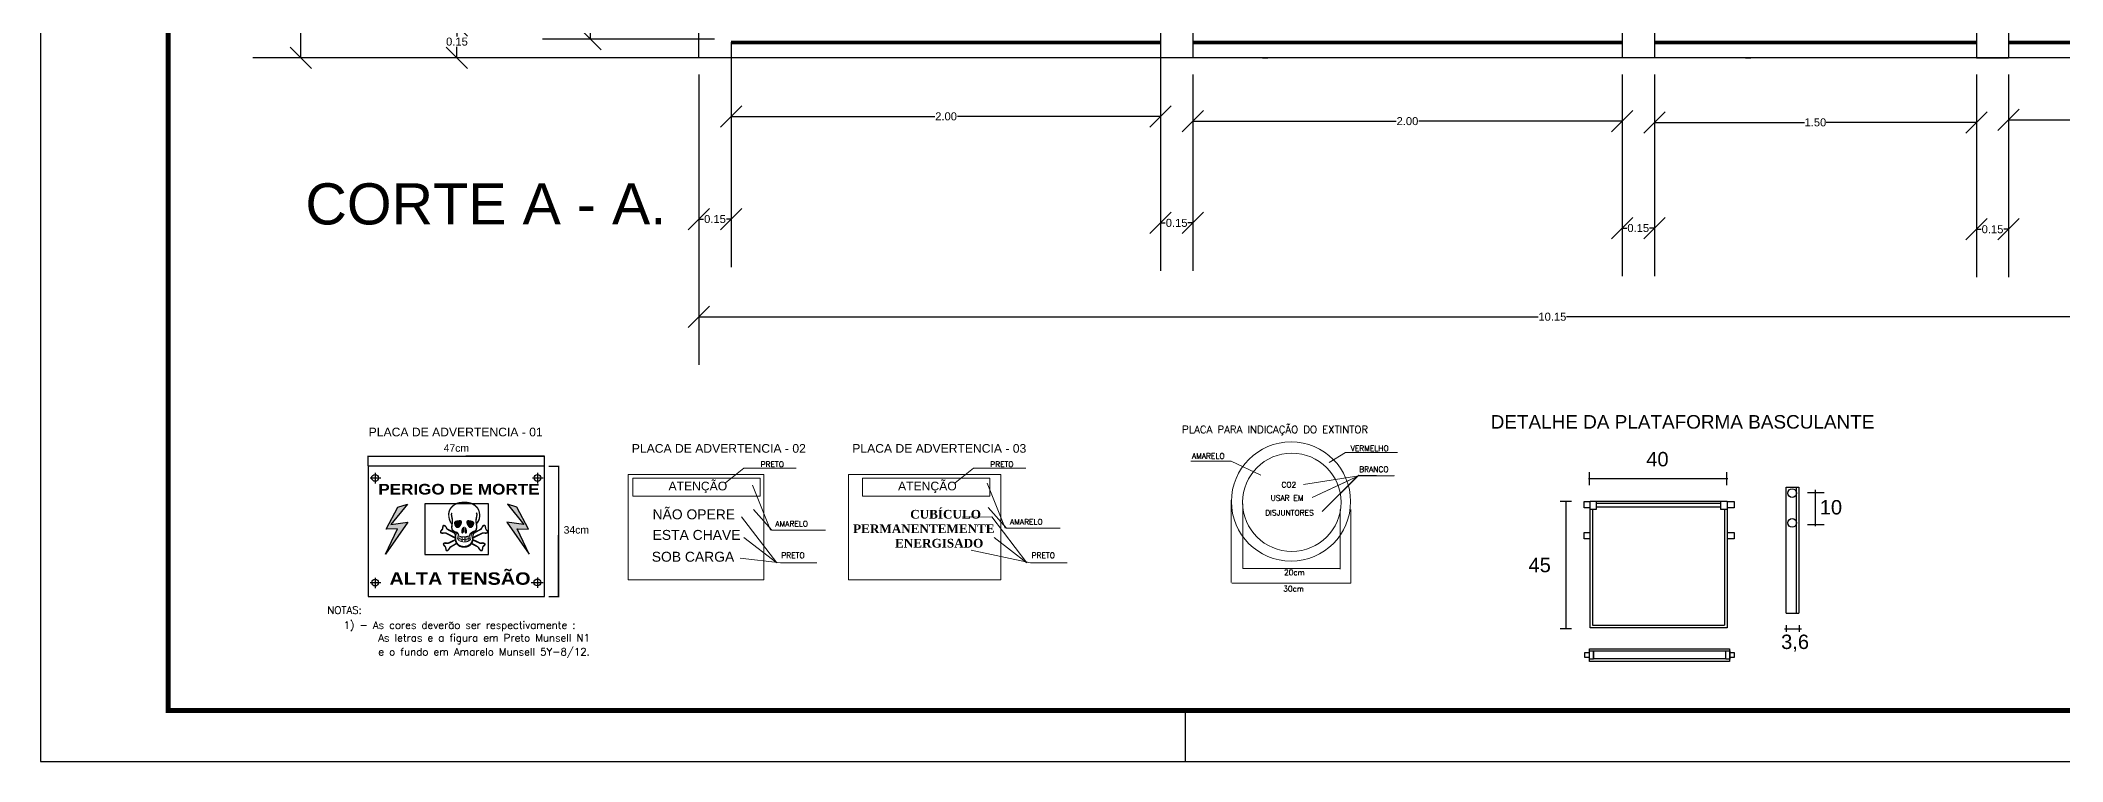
# Model space of a CAD drawing. Header units: metres. Extents: x 4188.7 to 4272.1, y 2012.8 to 2020.9.
# Drawn here: x 4200.79 to 4208.37, y 2012.8 to 2015.5 of the extents above; entities that cross this region are included whole.
import ezdxf

# ---------------------------------------------------------------- set-up
doc = ezdxf.new("R2010")
doc.units = ezdxf.units.M
doc.linetypes.add('ACAD_ISO03W100', pattern=[30, 12, -18])
doc.linetypes.add('DASHED', pattern=[0.75, 0.5, -0.25])
for name, color, linetype in [('A-PARED', 7, 'Continuous'), ('ARQ-FOLHA', 7, 'Continuous'), ('CONDUTOR', 5, 'Continuous'), ('COTA', 4, 'Continuous'), ('DESENHO', 7, 'Continuous'), ('E-TELAPROTEÇÃO', 2, 'Continuous'), ('FORMATO_LEGENDA', 7, 'Continuous'), ('PLANTA_BAIXA', 7, 'Continuous'), ('TRAÇADO', 1, 'DASHED')]:
    doc.layers.add(name, color=color, linetype=linetype)
doc.layers.add('TEXTO', color=7, linetype='Continuous', lineweight=18)
doc.styles.add('arial', font='arial.ttf')
doc.styles.add('FIGURA', font='wingding.ttf')
doc.styles.add('Jessé1', font='romans.shx')
doc.styles.add('REGUA_60_MM', font='romans.shx', dxfattribs={"height": 1.8})
doc.styles.get("Standard").update_dxf_attribs({"font": 'arial.ttf'})
doc.styles.add('STYLE3', font='', dxfattribs={"width": 0.5})
doc.styles.add('TEXTO', font='ROMANS.SHX')
doc.styles.get('STYLE3').set_extended_font_data('Arial Black')
doc.dimstyles.get("Standard").update_dxf_attribs({"dimtxt": 0.03, "dimasz": 0.08, "dimexe": 0.18, "dimexo": 0.0625, "dimgap": 0.0035, "dimtad": 0, "dimtih": 1, "dimtoh": 1, "dimdec": 4, "dimzin": 0, "dimdsep": 46, "dimtxsty": 'Standard', "dimblk": 'OBLIQUE', "dimcen": 0.05, "dimadec": 0, "dimazin": 0, "dimtfac": 1, "dimtdec": 4, "dimtofl": 0, "dimtmove": 0, "dimatfit": 3, "dimldrblk": 'OBLIQUE', "dimfxl": 1, "dimtolj": 1, "dimtzin": 0, "dimarcsym": 0})

# ---------------------------------------------------------------- blocks, each defined once
blk = doc.blocks.new('FOLHA A2')
at = {"layer": 'ARQ-FOLHA'}
for p, q in [((0, 0), (0, -420)), ((224, -420), (224, -410)), ((0, -420), (594, -420))]:
    blk.add_line(p, q, dxfattribs=at)
at = {"layer": 'ARQ-FOLHA', "const_width": 1}
blk.add_lwpolyline([(25, -410), (584, -410), (584, -10), (25, -10), (25, -410)], dxfattribs=at)
blk = doc.blocks.new('_OBLIQUE')
at = {"color": 0, "linetype": 'ByBlock'}
blk.add_line((-0.5, -0.5), (0.5, 0.5), dxfattribs=at)
blk = doc.blocks.new('*D27')
at = {"color": 0, "lineweight": -2, "transparency": 16777216}
for p, q in [((4203.3753, 2015.4976), (4203.3753, 2015.0395)), ((4204.9853, 2015.4976), (4204.9853, 2015.0395)), ((4203.3753, 2015.2195), (4204.1388, 2015.2195)), ((4204.9853, 2015.2195), (4204.2241, 2015.2195))]:
    blk.add_line(p, q, dxfattribs=at)
at = {"color": 0, "lineweight": -2, "transparency": 16777216, "xscale": 0.08, "yscale": 0.08, "zscale": 0.08, "rotation": 180}
blk.add_blockref('_OBLIQUE', (4203.3753, 2015.2195), dxfattribs=at)
at = {"color": 0, "lineweight": -2, "transparency": 16777216, "xscale": 0.08, "yscale": 0.08, "zscale": 0.08}
blk.add_blockref('_OBLIQUE', (4204.9853, 2015.2195), dxfattribs=at)
at = {"color": 0, "transparency": 16777216, "insert": (4204.1814, 2015.2195), "char_height": 0.03, "attachment_point": 5}
blk.add_mtext('\\A1;2.00', dxfattribs=at)
blk = doc.blocks.new('*D28')
at = {"color": 0, "lineweight": -2, "transparency": 16777216}
for p, q in [((4205.106, 2015.3769), (4205.106, 2015.0216)), ((4206.716, 2015.3769), (4206.716, 2015.0216)), ((4205.106, 2015.2016), (4205.8683, 2015.2016)), ((4206.716, 2015.2016), (4205.9537, 2015.2016))]:
    blk.add_line(p, q, dxfattribs=at)
at = {"color": 0, "lineweight": -2, "transparency": 16777216, "xscale": 0.08, "yscale": 0.08, "zscale": 0.08, "rotation": 180}
blk.add_blockref('_OBLIQUE', (4205.106, 2015.2016), dxfattribs=at)
at = {"color": 0, "lineweight": -2, "transparency": 16777216, "xscale": 0.08, "yscale": 0.08, "zscale": 0.08}
blk.add_blockref('_OBLIQUE', (4206.716, 2015.2016), dxfattribs=at)
at = {"color": 0, "transparency": 16777216, "insert": (4205.911, 2015.2016), "char_height": 0.03, "attachment_point": 5}
blk.add_mtext('\\A1;2.00', dxfattribs=at)
blk = doc.blocks.new('*D29')
at = {"color": 0, "lineweight": -2, "transparency": 16777216}
for p, q in [((4206.8367, 2015.3769), (4206.8367, 2015.017)), ((4208.0442, 2015.3769), (4208.0442, 2015.017)), ((4206.8367, 2015.197), (4207.3994, 2015.197)), ((4208.0442, 2015.197), (4207.4814, 2015.197))]:
    blk.add_line(p, q, dxfattribs=at)
at = {"color": 0, "lineweight": -2, "transparency": 16777216, "xscale": 0.08, "yscale": 0.08, "zscale": 0.08, "rotation": 180}
blk.add_blockref('_OBLIQUE', (4206.8367, 2015.197), dxfattribs=at)
at = {"color": 0, "lineweight": -2, "transparency": 16777216, "xscale": 0.08, "yscale": 0.08, "zscale": 0.08}
blk.add_blockref('_OBLIQUE', (4208.0442, 2015.197), dxfattribs=at)
at = {"color": 0, "transparency": 16777216, "insert": (4207.4404, 2015.197), "char_height": 0.03, "attachment_point": 5}
blk.add_mtext('\\A1;1.50', dxfattribs=at)
blk = doc.blocks.new('*D30')
at = {"color": 0, "lineweight": -2, "transparency": 16777216}
for p, q in [((4208.1649, 2015.3769), (4208.1649, 2015.0265)), ((4209.5334, 2015.3769), (4209.5334, 2015.0265)), ((4208.1649, 2015.2065), (4208.8081, 2015.2065)), ((4209.5334, 2015.2065), (4208.8901, 2015.2065))]:
    blk.add_line(p, q, dxfattribs=at)
at = {"color": 0, "lineweight": -2, "transparency": 16777216, "xscale": 0.08, "yscale": 0.08, "zscale": 0.08, "rotation": 180}
blk.add_blockref('_OBLIQUE', (4208.1649, 2015.2065), dxfattribs=at)
at = {"color": 0, "lineweight": -2, "transparency": 16777216, "xscale": 0.08, "yscale": 0.08, "zscale": 0.08}
blk.add_blockref('_OBLIQUE', (4209.5334, 2015.2065), dxfattribs=at)
at = {"color": 0, "transparency": 16777216, "insert": (4208.8491, 2015.2065), "char_height": 0.03, "attachment_point": 5}
blk.add_mtext('\\A1;1.70', dxfattribs=at)
blk = doc.blocks.new('*D31')
at = {"color": 0, "lineweight": -2, "transparency": 16777216}
for p, q in [((4203.2546, 2015.3769), (4203.2546, 2014.6545)), ((4203.3753, 2015.3769), (4203.3753, 2014.6545)), ((4203.2546, 2014.8345), (4203.2724, 2014.8345)), ((4203.3753, 2014.8345), (4203.3576, 2014.8345))]:
    blk.add_line(p, q, dxfattribs=at)
at = {"color": 0, "lineweight": -2, "transparency": 16777216, "xscale": 0.08, "yscale": 0.08, "zscale": 0.08, "rotation": 180}
blk.add_blockref('_OBLIQUE', (4203.2546, 2014.8345), dxfattribs=at)
at = {"color": 0, "lineweight": -2, "transparency": 16777216, "xscale": 0.08, "yscale": 0.08, "zscale": 0.08}
blk.add_blockref('_OBLIQUE', (4203.3753, 2014.8345), dxfattribs=at)
at = {"color": 0, "transparency": 16777216, "insert": (4203.315, 2014.8345), "char_height": 0.03, "attachment_point": 5}
blk.add_mtext('\\A1;0.15', dxfattribs=at)
blk = doc.blocks.new('*D32')
at = {"color": 0, "lineweight": -2, "transparency": 16777216}
for p, q in [((4204.9853, 2015.3769), (4204.9853, 2014.6401)), ((4205.106, 2015.3769), (4205.106, 2014.6401)), ((4204.9853, 2014.8201), (4205.0031, 2014.8201)), ((4205.106, 2014.8201), (4205.0882, 2014.8201))]:
    blk.add_line(p, q, dxfattribs=at)
at = {"color": 0, "lineweight": -2, "transparency": 16777216, "xscale": 0.08, "yscale": 0.08, "zscale": 0.08, "rotation": 180}
blk.add_blockref('_OBLIQUE', (4204.9853, 2014.8201), dxfattribs=at)
at = {"color": 0, "lineweight": -2, "transparency": 16777216, "xscale": 0.08, "yscale": 0.08, "zscale": 0.08}
blk.add_blockref('_OBLIQUE', (4205.106, 2014.8201), dxfattribs=at)
at = {"color": 0, "transparency": 16777216, "insert": (4205.0457, 2014.8201), "char_height": 0.03, "attachment_point": 5}
blk.add_mtext('\\A1;0.15', dxfattribs=at)
blk = doc.blocks.new('*D33')
at = {"color": 0, "lineweight": -2, "transparency": 16777216}
for p, q in [((4206.716, 2015.3769), (4206.716, 2014.6208)), ((4206.8367, 2015.3769), (4206.8367, 2014.6208)), ((4206.716, 2014.8008), (4206.7338, 2014.8008)), ((4206.8367, 2014.8008), (4206.8189, 2014.8008))]:
    blk.add_line(p, q, dxfattribs=at)
at = {"color": 0, "lineweight": -2, "transparency": 16777216, "xscale": 0.08, "yscale": 0.08, "zscale": 0.08, "rotation": 180}
blk.add_blockref('_OBLIQUE', (4206.716, 2014.8008), dxfattribs=at)
at = {"color": 0, "lineweight": -2, "transparency": 16777216, "xscale": 0.08, "yscale": 0.08, "zscale": 0.08}
blk.add_blockref('_OBLIQUE', (4206.8367, 2014.8008), dxfattribs=at)
at = {"color": 0, "transparency": 16777216, "insert": (4206.7763, 2014.8008), "char_height": 0.03, "attachment_point": 5}
blk.add_mtext('\\A1;0.15', dxfattribs=at)
blk = doc.blocks.new('*D34')
at = {"color": 0, "lineweight": -2, "transparency": 16777216}
for p, q in [((4208.0442, 2015.3769), (4208.0442, 2014.6162)), ((4208.1649, 2015.3769), (4208.1649, 2014.6162)), ((4208.0442, 2014.7962), (4208.062, 2014.7962)), ((4208.1649, 2014.7962), (4208.1471, 2014.7962))]:
    blk.add_line(p, q, dxfattribs=at)
at = {"color": 0, "lineweight": -2, "transparency": 16777216, "xscale": 0.08, "yscale": 0.08, "zscale": 0.08, "rotation": 180}
blk.add_blockref('_OBLIQUE', (4208.0442, 2014.7962), dxfattribs=at)
at = {"color": 0, "lineweight": -2, "transparency": 16777216, "xscale": 0.08, "yscale": 0.08, "zscale": 0.08}
blk.add_blockref('_OBLIQUE', (4208.1649, 2014.7962), dxfattribs=at)
at = {"color": 0, "transparency": 16777216, "insert": (4208.1045, 2014.7962), "char_height": 0.03, "attachment_point": 5}
blk.add_mtext('\\A1;0.15', dxfattribs=at)
blk = doc.blocks.new('*D36')
at = {"color": 0, "lineweight": -2, "transparency": 16777216}
for p, q in [((4203.2546, 2015.3769), (4203.2546, 2014.2883)), ((4209.6541, 2015.3769), (4209.6541, 2014.2883)), ((4203.2546, 2014.4683), (4206.4015, 2014.4683)), ((4209.6541, 2014.4683), (4206.5072, 2014.4683))]:
    blk.add_line(p, q, dxfattribs=at)
at = {"color": 0, "lineweight": -2, "transparency": 16777216, "xscale": 0.08, "yscale": 0.08, "zscale": 0.08, "rotation": 180}
blk.add_blockref('_OBLIQUE', (4203.2546, 2014.4683), dxfattribs=at)
at = {"color": 0, "lineweight": -2, "transparency": 16777216, "xscale": 0.08, "yscale": 0.08, "zscale": 0.08}
blk.add_blockref('_OBLIQUE', (4209.6541, 2014.4683), dxfattribs=at)
at = {"color": 0, "transparency": 16777216, "insert": (4206.4544, 2014.4683), "char_height": 0.03, "attachment_point": 5}
blk.add_mtext('\\A1;10.15', dxfattribs=at)
blk = doc.blocks.new('*D37')
at = {"color": 0, "lineweight": -2, "transparency": 16777216}
for p, q in [((4203.3127, 2017.8059), (4202.6678, 2017.8059)), ((4202.8478, 2017.8059), (4202.8478, 2016.6766)), ((4202.8478, 2015.5096), (4202.8478, 2016.6389)), ((4203.3128, 2015.5096), (4202.6678, 2015.5096))]:
    blk.add_line(p, q, dxfattribs=at)
at = {"color": 0, "lineweight": -2, "transparency": 16777216, "xscale": 0.08, "yscale": 0.08, "zscale": 0.08}
for p, rotation in [((4202.8478, 2017.8059), 90), ((4202.8478, 2015.5096), 270)]:
    blk.add_blockref('_OBLIQUE', p, dxfattribs=dict(at, rotation=rotation))
at = {"color": 0, "transparency": 16777216, "insert": (4202.8478, 2016.6577), "char_height": 0.03, "attachment_point": 5}
blk.add_mtext('\\A1;3.00', dxfattribs=at)
blk = doc.blocks.new('*D39')
at = {"color": 0, "lineweight": -2, "transparency": 16777216}
for p, q in [((4203.1921, 2019.7056), (4201.5828, 2019.7056)), ((4201.7628, 2019.7056), (4201.7628, 2017.5913)), ((4201.7628, 2015.4394), (4201.7628, 2017.5537)), ((4203.1921, 2015.4394), (4201.5828, 2015.4394))]:
    blk.add_line(p, q, dxfattribs=at)
at = {"color": 0, "lineweight": -2, "transparency": 16777216, "xscale": 0.08, "yscale": 0.08, "zscale": 0.08}
for p, rotation in [((4201.7628, 2019.7056), 90), ((4201.7628, 2015.4394), 270)]:
    blk.add_blockref('_OBLIQUE', p, dxfattribs=dict(at, rotation=rotation))
at = {"color": 0, "transparency": 16777216, "insert": (4201.7628, 2017.5725), "char_height": 0.03, "attachment_point": 5}
blk.add_mtext('\\A1;5.30', dxfattribs=at)
blk = doc.blocks.new('*D41')
at = {"color": 0, "lineweight": -2, "transparency": 16777216}
for p, q in [((4203.3128, 2015.5601), (4202.1677, 2015.5601)), ((4202.3477, 2015.5601), (4202.3477, 2015.5185)), ((4202.3477, 2015.4394), (4202.3477, 2015.4809)), ((4203.3128, 2015.4394), (4202.1677, 2015.4394))]:
    blk.add_line(p, q, dxfattribs=at)
at = {"color": 0, "lineweight": -2, "transparency": 16777216, "xscale": 0.08, "yscale": 0.08, "zscale": 0.08}
for p, rotation in [((4202.3477, 2015.5601), 90), ((4202.3477, 2015.4394), 270)]:
    blk.add_blockref('_OBLIQUE', p, dxfattribs=dict(at, rotation=rotation))
at = {"color": 0, "transparency": 16777216, "insert": (4202.3477, 2015.4997), "char_height": 0.03, "attachment_point": 5}
blk.add_mtext('\\A1;0.15', dxfattribs=at)

msp = doc.modelspace()

# ---------------------------------------------------------------- hatches: boundary and pattern name
at = {"layer": 'DESENHO', "ltscale": 100}
h = msp.add_hatch(color=256, dxfattribs=at)
h.paths.add_polyline_path([(4202.61852, 2013.57784), (4202.57355, 2013.67367), (4202.61653, 2013.67167), (4202.57255, 2013.75452), (4202.53657, 2013.7655), (4202.59854, 2013.68964), (4202.53457, 2013.69763)])
h.paths.add_polyline_path([(4202.10014, 2013.68964), (4202.1621, 2013.7655), (4202.12612, 2013.75452), (4202.08215, 2013.67167), (4202.12512, 2013.67367), (4202.08015, 2013.57784), (4202.1641, 2013.69763)])

# ---------------------------------------------------------------- linework, layer by layer
for p, q in [((4206.58944, 2013.86126), (4207.11202, 2013.86126)), ((4206.59191, 2013.88595), (4206.59191, 2013.83658)), ((4207.10708, 2013.88595), (4207.10708, 2013.83658)), ((4206.526, 2013.77559), (4206.48365, 2013.77559)), ((4206.50483, 2013.77559), (4206.50483, 2013.29859)), ((4206.59562, 2013.77564), (4206.59562, 2013.77704)), ((4206.61906, 2013.77704), (4207.08653, 2013.77704)), ((4207.10932, 2013.77704), (4207.10932, 2013.77564)), ((4207.3313, 2013.82975), (4207.37891, 2013.82975)), ((4207.41063, 2013.80937), (4207.47387, 2013.80937)), ((4207.43919, 2013.81956), (4207.43919, 2013.68298)), ((4206.59562, 2013.3025), (4206.59562, 2013.75234)), ((4207.10932, 2013.75234), (4207.10932, 2013.3025)), ((4207.41063, 2013.68909), (4207.47387, 2013.68909)), ((4207.3313, 2013.35682), (4207.37891, 2013.35682)), ((4206.526, 2013.29859), (4206.48365, 2013.29859)), ((4207.10932, 2013.3025), (4206.59562, 2013.3025)), ((4207.32494, 2013.2977), (4207.38819, 2013.2977)), ((4207.33106, 2013.31197), (4207.33106, 2013.28751)), ((4207.38002, 2013.31197), (4207.38002, 2013.28751))]:
    msp.add_line(p, q)
at = {"linetype": 'DASHED'}
for p, q in [((4206.60499, 2013.74539), (4206.60499, 2013.31159)), ((4206.61906, 2013.76935), (4207.08653, 2013.76935)), ((4206.61906, 2013.75589), (4207.08653, 2013.75589)), ((4207.09969, 2013.74539), (4207.09969, 2013.31159)), ((4206.60499, 2013.31159), (4207.09969, 2013.31159))]:
    msp.add_line(p, q, dxfattribs=at)
for points in [[(4206.59562, 2013.75234), (4206.57343, 2013.75234), (4206.57343, 2013.77564), (4206.59562, 2013.77564)], [(4207.10932, 2013.77564), (4207.13606, 2013.77564), (4207.13606, 2013.75234), (4207.10932, 2013.75234)], [(4207.3313, 2013.35682), (4207.3313, 2013.82975)], [(4207.37891, 2013.82975), (4207.37891, 2013.35682)], [(4206.59562, 2013.63583), (4206.57343, 2013.63583), (4206.57343, 2013.65913), (4206.59562, 2013.65913)], [(4207.10932, 2013.65913), (4207.13606, 2013.65913), (4207.13606, 2013.63583), (4207.10932, 2013.63583)]]:
    msp.add_lwpolyline(points)
for points in [[(4206.59562, 2013.77704), (4206.6188, 2013.77704), (4206.6188, 2013.74539), (4206.59562, 2013.74539)], [(4207.08614, 2013.77704), (4207.10932, 2013.77704), (4207.10932, 2013.74539), (4207.08614, 2013.74539)], [(4206.59416, 2013.20817), (4206.5748, 2013.20817), (4206.5748, 2013.19181), (4206.59416, 2013.19181)], [(4206.59416, 2013.22305), (4207.11827, 2013.22305), (4207.11827, 2013.17544), (4206.59416, 2013.17544)], [(4206.59416, 2013.21561), (4206.60905, 2013.21561), (4206.60905, 2013.18437), (4206.59416, 2013.18437)], [(4206.60905, 2013.21561), (4207.10338, 2013.21561), (4207.10338, 2013.18586), (4206.60905, 2013.18586)], [(4207.10487, 2013.21561), (4207.11976, 2013.21561), (4207.11976, 2013.18437), (4207.10487, 2013.18437)], [(4207.13763, 2013.20817), (4207.11827, 2013.20817), (4207.11827, 2013.19181), (4207.13763, 2013.19181)]]:
    msp.add_lwpolyline(points, close=True)
msp.add_lwpolyline([(4207.3687, 2013.82975), (4207.3687, 2013.35682)], dxfattribs=at)
for centre in [(4207.3535, 2013.80733), (4207.3535, 2013.69521)]:
    msp.add_circle(centre, 0.01631)
at = {"layer": 'A-PARED'}
for p, q in [((4203.2546, 2015.43936), (4203.2546, 2019.70563)), ((4204.98529, 2017.81402), (4204.98529, 2015.43936)), ((4205.10603, 2017.81402), (4205.10603, 2015.43936)), ((4206.71597, 2017.81402), (4206.71597, 2015.43936)), ((4206.83672, 2017.81402), (4206.83672, 2015.43936)), ((4208.04417, 2016.1598), (4208.04417, 2015.43936)), ((4208.16492, 2016.12214), (4208.16492, 2015.43936)), ((4206.83672, 2015.43936), (4203.2546, 2015.43936)), ((4206.71597, 2015.43936), (4204.70355, 2015.43936)), ((4206.83672, 2015.43936), (4206.71597, 2015.43936)), ((4208.16492, 2015.43936), (4206.83672, 2015.43936)), ((4208.04417, 2015.43936), (4208.16492, 2015.43936)), ((4209.65411, 2015.43936), (4208.16492, 2015.43936))]:
    msp.add_line(p, q, dxfattribs=at)
at = {"layer": 'COTA'}
for p, q in [((4202.01442, 2013.90877), (4202.01442, 2013.94684)), ((4202.01609, 2013.94516), (4202.67649, 2013.94516)), ((4202.67481, 2013.94516), (4202.38119, 2013.94516)), ((4202.67649, 2013.90877), (4202.67649, 2013.94684)), ((4202.69242, 2013.90819), (4202.73039, 2013.90819)), ((4202.72872, 2013.90651), (4202.72872, 2013.41991)), ((4202.72872, 2013.42159), (4202.72872, 2013.64925)), ((4202.69242, 2013.41991), (4202.73039, 2013.41991))]:
    msp.add_line(p, q, dxfattribs=at)
at = {"layer": 'COTA', "lineweight": 20}
for points in [[(4202.01609, 2013.94544), (4202.01609, 2013.94488), (4202.01442, 2013.94516)], [(4202.67481, 2013.94544), (4202.67481, 2013.94488), (4202.67649, 2013.94516)], [(4202.72844, 2013.90651), (4202.729, 2013.90651), (4202.72872, 2013.90819)], [(4202.72844, 2013.42159), (4202.729, 2013.42159), (4202.72872, 2013.41991)]]:
    msp.add_solid(points, dxfattribs=at)
at = {"layer": 'DESENHO', "ltscale": 100}
msp.add_lwpolyline([(4202.01442, 2013.90819), (4202.01442, 2013.41991), (4202.67649, 2013.41991), (4202.67649, 2013.90819)], close=True, dxfattribs=at)
msp.add_lwpolyline([(4202.53657, 2013.7655), (4202.59854, 2013.68964), (4202.53457, 2013.69763), (4202.61852, 2013.57784), (4202.57355, 2013.67367), (4202.61653, 2013.67167), (4202.57255, 2013.75452), (4202.53657, 2013.7655)], dxfattribs=at)
for centre in [(4202.04077, 2013.86405), (4202.64963, 2013.86405), (4202.04117, 2013.47166), (4202.64911, 2013.47223)]:
    msp.add_circle(centre, 0.01275, dxfattribs=at)
at = {"layer": 'E-TELAPROTEÇÃO'}
for p, q in [((4205.36728, 2015.43936), (4205.3874, 2015.43936)), ((4207.17846, 2015.43936), (4207.19859, 2015.43936))]:
    msp.add_line(p, q, dxfattribs=at)
at = {"layer": 'FORMATO_LEGENDA', "color": 5, "linetype": 'ACAD_ISO03W100', "lineweight": 60}
for p, q in [((4204.5828, 2015.49892), (4203.37535, 2015.49892)), ((4204.98529, 2015.49892), (4204.42584, 2015.49892)), ((4206.71597, 2015.49892), (4205.10603, 2015.49892)), ((4208.04417, 2015.49892), (4206.83672, 2015.49892)), ((4209.53337, 2015.49892), (4208.16492, 2015.49892))]:
    msp.add_line(p, q, dxfattribs=at)
at = {"layer": 'FORMATO_LEGENDA', "color": 5}
for p, q in [((4204.70355, 2015.49138), (4203.37535, 2015.49138)), ((4204.98529, 2015.49138), (4204.42584, 2015.49138)), ((4206.71597, 2015.49138), (4205.10603, 2015.49138)), ((4208.04417, 2015.49138), (4206.83672, 2015.49138)), ((4209.53337, 2015.49138), (4208.16492, 2015.49138))]:
    msp.add_line(p, q, dxfattribs=at)
at = {"layer": 'FORMATO_LEGENDA', "color": 7, "lineweight": 20}
for p, q in [((4205.0986, 2013.92728), (4205.2502, 2013.92728)), ((4205.2502, 2013.92728), (4205.36098, 2013.87487)), ((4205.67875, 2013.95931), (4205.61753, 2013.92145)), ((4205.67875, 2013.95931), (4205.87407, 2013.95931)), ((4203.42326, 2013.90047), (4203.35484, 2013.84581)), ((4203.61939, 2013.90047), (4203.42326, 2013.90047)), ((4204.28373, 2013.90047), (4204.21531, 2013.84581)), ((4204.47986, 2013.90047), (4204.28373, 2013.90047)), ((4205.52132, 2013.83993), (4205.72831, 2013.87195)), ((4205.72831, 2013.87195), (4205.55339, 2013.79043)), ((4205.55339, 2013.79043), (4205.72248, 2013.86904)), ((4205.59129, 2013.73802), (4205.72831, 2013.87487)), ((4205.72248, 2013.86904), (4205.59129, 2013.73802)), ((4205.72831, 2013.87487), (4205.86241, 2013.87195)), ((4205.72831, 2013.87195), (4205.8595, 2013.87195)), ((4203.52361, 2013.66814), (4203.45519, 2013.8367)), ((4204.40352, 2013.67543), (4204.3351, 2013.84398)), ((4205.25006, 2013.78087), (4205.25006, 2013.47224)), ((4203.54641, 2013.54515), (4203.41414, 2013.71825)), ((4203.52817, 2013.66814), (4203.45975, 2013.74559)), ((4204.35239, 2013.71825), (4204.24128, 2013.71743)), ((4204.40808, 2013.67543), (4204.33966, 2013.75287)), ((4204.48466, 2013.54515), (4204.35239, 2013.71825)), ((4205.29379, 2013.76631), (4205.29379, 2013.52465)), ((4205.65821, 2013.74593), (4205.65821, 2013.52173)), ((4205.69902, 2013.74593), (4205.69902, 2013.46932)), ((4203.54641, 2013.54515), (4203.42326, 2013.64081)), ((4203.72886, 2013.66814), (4203.52817, 2013.66814)), ((4204.48466, 2013.54515), (4204.36151, 2013.64081)), ((4204.60877, 2013.67543), (4204.40808, 2013.67543)), ((4203.5601, 2013.54515), (4203.40958, 2013.56337)), ((4203.69693, 2013.54515), (4203.5601, 2013.54515)), ((4204.49834, 2013.54515), (4204.27531, 2013.5936)), ((4204.63518, 2013.54515), (4204.49834, 2013.54515)), ((4205.25298, 2013.46932), (4205.69902, 2013.46932)), ((4205.29379, 2013.52465), (4205.65821, 2013.52465))]:
    msp.add_line(p, q, dxfattribs=at)
for points in [[(4202.989, 2013.87702), (4203.49861, 2013.87702), (4203.49861, 2013.48166), (4202.989, 2013.48166)], [(4203.0072, 2013.86338), (4203.48496, 2013.86338), (4203.48496, 2013.79522), (4203.0072, 2013.79522)], [(4203.81544, 2013.87702), (4204.38712, 2013.87702), (4204.38712, 2013.48166), (4203.81544, 2013.48166)], [(4203.86767, 2013.86338), (4204.34542, 2013.86338), (4204.34542, 2013.79522), (4203.86767, 2013.79522)]]:
    msp.add_lwpolyline(points, close=True, dxfattribs=at)
for centre, radius in [((4205.47467, 2013.77551), 0.22342), ((4205.47759, 2013.7726), 0.1844)]:
    msp.add_circle(centre, radius, dxfattribs=at)
at = {"layer": 'TRAÇADO', "ltscale": 100}
for points in [[(4202.02191, 2013.86405), (4202.06207, 2013.86405)], [(4202.04077, 2013.88333), (4202.04077, 2013.84347)], [(4202.63077, 2013.86405), (4202.67093, 2013.86405)], [(4202.64963, 2013.88333), (4202.64963, 2013.84347)], [(4202.0223, 2013.47166), (4202.06246, 2013.47166)], [(4202.04117, 2013.48885), (4202.04117, 2013.47186)], [(4202.62637, 2013.47223), (4202.6704, 2013.47223)], [(4202.64911, 2013.49126), (4202.64911, 2013.47426)], [(4202.04117, 2013.46808), (4202.04117, 2013.45108)], [(4202.64911, 2013.46866), (4202.64911, 2013.45166)]]:
    msp.add_lwpolyline(points, dxfattribs=at)
at = {"layer": 'TRAÇADO', "color": 7, "linetype": 'Continuous', "ltscale": 100}
msp.add_lwpolyline([(4202.1621, 2013.7655), (4202.10014, 2013.68964), (4202.1641, 2013.69763), (4202.08015, 2013.57784), (4202.12512, 2013.67367), (4202.08215, 2013.67167), (4202.12612, 2013.75452), (4202.1621, 2013.7655)], dxfattribs=at)
at = {"layer": 'TRAÇADO', "ltscale": 100}
msp.add_lwpolyline([(4202.22755, 2013.7665), (4202.22755, 2013.57685), (4202.46641, 2013.57685), (4202.46641, 2013.7665)], close=True, dxfattribs=at)

# ---------------------------------------------------------------- block references
at = {"layer": 'ARQ-FOLHA', "xscale": 0.01916579205580684, "yscale": 0.01916579205580684, "zscale": 0.01916579205580684}
msp.add_blockref('FOLHA A2', (4200.78621, 2020.85025), dxfattribs=at)

# ---------------------------------------------------------------- texts
at = {"color": 0, "attachment_point": 7, "style": 'Jessé1'}
for s, insert, char_height, width in [('{\\fArial|b0|i0|c0|p34;DETALHE DA PLATAFORMA BASCULANTE}', (4206.22306, 2014.04815), 0.0507732, 1.5042626), ('{\\fArial|b0|i0|c0|p34;40}', (4206.80619, 2013.90669), 0.0539387, 0.05108), ('{\\fArial|b0|i0|c0|p34;10}', (4207.45674, 2013.72628), 0.0539387, 0.05108), ('{\\fArial|b0|i0|c0|p34;45}', (4206.36482, 2013.50979), 0.0539387, 0.05108), ('{\\fArial|b0|i0|c0|p34;3,6}', (4207.31188, 2013.21258), 0.0539387, 0.05108)]:
    msp.add_mtext(s, dxfattribs=dict(at, insert=insert, char_height=char_height, width=width))
at = {"layer": 'CONDUTOR', "color": 0, "lineweight": 20, "insert": (4203.83292, 2013.74414), "char_height": 0.0325756, "width": 0.527467, "attachment_point": 1, "style": 'arial'}
msp.add_mtext('\\pi0.21402;{\\fDutch801 XBd BT|b1|i0|c0|p18;CUBÍCULO\\P\\pi0;PERMANENTEMENTE\\P\\pi0.15719;ENERGISADO}', dxfattribs=at)
at = {"layer": 'COTA', "lineweight": 20, "char_height": 0.027922, "attachment_point": 5}
for s, insert in [('47cm', (4202.34545, 2013.97583)), ('34cm', (4202.79526, 2013.66916))]:
    msp.add_mtext(s, dxfattribs=dict(at, insert=insert))
at = {"layer": 'DESENHO', "ltscale": 100}
for s, height, style, p in [('PERIGO DE MORTE', 0.0400215, 'STYLE3', (4202.05281, 2013.80172)), ('N', 0.18615, 'FIGURA', (4202.26934, 2013.58845)), ('ALTA TENSÃO', 0.0465366, 'STYLE3', (4202.09463, 2013.4634))]:
    msp.add_text(s, height=height, dxfattribs=dict(at, style=style)).set_placement(p)
at = {"layer": 'PLANTA_BAIXA', "color": 1, "lineweight": 20}
for s, height, style, p in [('PLACA DE ADVERTENCIA - 01', 0.0325756, 'arial', (4202.01684, 2014.01983)), ('PLACA DE ADVERTENCIA - 02', 0.0325756, 'arial', (4203.0033, 2013.95844)), ('PRETO', 0.020579, 'REGUA_60_MM', (4203.48636, 2013.90503)), ('PLACA DE ADVERTENCIA - 03', 0.0325756, 'arial', (4203.82973, 2013.95844)), ('PRETO', 0.020579, 'REGUA_60_MM', (4204.34682, 2013.90503)), ('AMARELO', 0.020579, 'REGUA_60_MM', (4203.54109, 2013.68181)), ('AMARELO', 0.020579, 'REGUA_60_MM', (4204.421, 2013.68909)), ('PRETO', 0.020579, 'REGUA_60_MM', (4203.5639, 2013.56337)), ('PRETO', 0.020579, 'REGUA_60_MM', (4204.50215, 2013.56337))]:
    msp.add_text(s, height=height, dxfattribs=dict(at, style=style)).set_placement(p)
at = {"layer": 'PLANTA_BAIXA', "color": 1, "style": 'REGUA_60_MM'}
for s, height, p in [('PLACA PARA INDICAÇÃO DO EXTINTOR', 0.027922, (4205.06596, 2014.03174)), ('AMARELO', 0.020579, (4205.1031, 2013.93565)), ('VERMELHO', 0.020579, (4205.69782, 2013.96477)), ('CO2', 0.020579, (4205.43868, 2013.82792)), ('BRANCO', 0.020579, (4205.72989, 2013.88615)), ('USAR EM', 0.020579, (4205.39787, 2013.77842)), ('DISJUNTORES', 0.0205789, (4205.37746, 2013.7231)), ('20cm', 0.020579, (4205.44828, 2013.49945)), ('30cm', 0.020579, (4205.44536, 2013.4383))]:
    msp.add_text(s, height=height, dxfattribs=at).set_placement(p)
at = {"layer": 'PLANTA_BAIXA', "color": 0, "lineweight": 20, "style": 'arial'}
for s, height, p in [('ATENÇÃO', 0.032576, (4203.1409, 2013.81732)), ('ATENÇÃO', 0.032576, (4204.00137, 2013.81732)), ('NÃO OPERE', 0.037229, (4203.08103, 2013.70887)), ('ESTA CHAVE', 0.037229, (4203.08116, 2013.63181)), ('SOB CARGA', 0.037229, (4203.07804, 2013.54991))]:
    msp.add_text(s, height=height, dxfattribs=at).set_placement(p)
at = {"layer": 'TEXTO', "color": 7, "style": 'arial'}
msp.add_text('CORTE A - A.', height=0.1542814, dxfattribs=at).set_placement((4201.77941, 2014.81436))
at = {"layer": 'TEXTO', "ltscale": 0.1, "style": 'TEXTO'}
for s, p in [('NOTAS:', (4201.86176, 2013.3545)), ('1) - As cores deverão ser respectivamente :', (4201.92244, 2013.2983)), ('As letras e a figura em Preto Munsell N1 ', (4202.0527, 2013.25057))]:
    msp.add_text(s, height=0.027922, dxfattribs=at).set_placement(p)
at = {"layer": 'TEXTO', "lineweight": 20, "ltscale": 0.1, "style": 'TEXTO'}
msp.add_text('e o fundo em Amarelo Munsell 5Y-8/12.', height=0.027922, dxfattribs=at).set_placement((4202.0527, 2013.19821))

# ---------------------------------------------------------------- dimensions: what is measured, and where the dimension line sits
for base, p1, p2, text, picture, middle in [((4201.76277, 2015.43936), (4203.2546, 2019.70563), (4203.2546, 2015.43936), '5.30', '*D39', (4201.76277, 2017.57249)), ((4202.84775, 2015.50959), (4203.37521, 2017.80588), (4203.37534, 2015.50959), '3.00', '*D37', (4202.84775, 2016.65773)), ((4202.34774, 2015.43936), (4203.37535, 2015.5601), (4203.37535, 2015.43936), '0.15', '*D41', (4202.34774, 2015.49973))]:
    dim = msp.add_linear_dim(base=base, p1=p1, p2=p2, angle=90, text=text, dimstyle='Standard')
    dim.commit()
    dim.dimension.update_dxf_attribs({"geometry": picture, "text_midpoint": middle})
for base, p1, p2, text, picture, middle in [((4204.98529, 2015.21948), (4203.37534, 2015.5601), (4204.98529, 2015.5601), '2.00', '*D27', (4204.18142, 2015.21948)), ((4209.65411, 2014.46834), (4203.2546, 2015.43936), (4209.65411, 2015.43936), '10.15', '*D36', (4206.45436, 2014.46834))]:
    dim = msp.add_linear_dim(base=base, p1=p1, p2=p2, text=text, dimstyle='Standard')
    dim.commit()
    dim.dimension.update_dxf_attribs({"geometry": picture, "text_midpoint": middle, "dimtype": 160})
for base, p1, p2, text, picture, middle in [((4203.37535, 2014.83448), (4203.2546, 2015.43936), (4203.37535, 2015.43936), '0.15', '*D31', (4203.31498, 2014.83448)), ((4205.10603, 2014.82012), (4204.98529, 2015.43936), (4205.10603, 2015.43936), '0.15', '*D32', (4205.04566, 2014.82012)), ((4206.71597, 2015.20161), (4205.10603, 2015.43936), (4206.71597, 2015.43936), '2.00', '*D28', (4205.911, 2015.20161)), ((4206.83672, 2014.80084), (4206.71597, 2015.43936), (4206.83672, 2015.43936), '0.15', '*D33', (4206.77635, 2014.80084)), ((4208.04417, 2015.19696), (4206.83672, 2015.43936), (4208.04417, 2015.43936), '1.50', '*D29', (4207.44045, 2015.19696)), ((4208.16492, 2014.79616), (4208.04417, 2015.43936), (4208.16492, 2015.43936), '0.15', '*D34', (4208.10455, 2014.79616)), ((4209.53337, 2015.20649), (4208.16492, 2015.43936), (4209.53337, 2015.43936), '1.70', '*D30', (4208.84914, 2015.20649))]:
    dim = msp.add_linear_dim(base=base, p1=p1, p2=p2, text=text, dimstyle='Standard')
    dim.commit()
    dim.dimension.update_dxf_attribs({"geometry": picture, "text_midpoint": middle})

doc.saveas('drawing.dxf')
